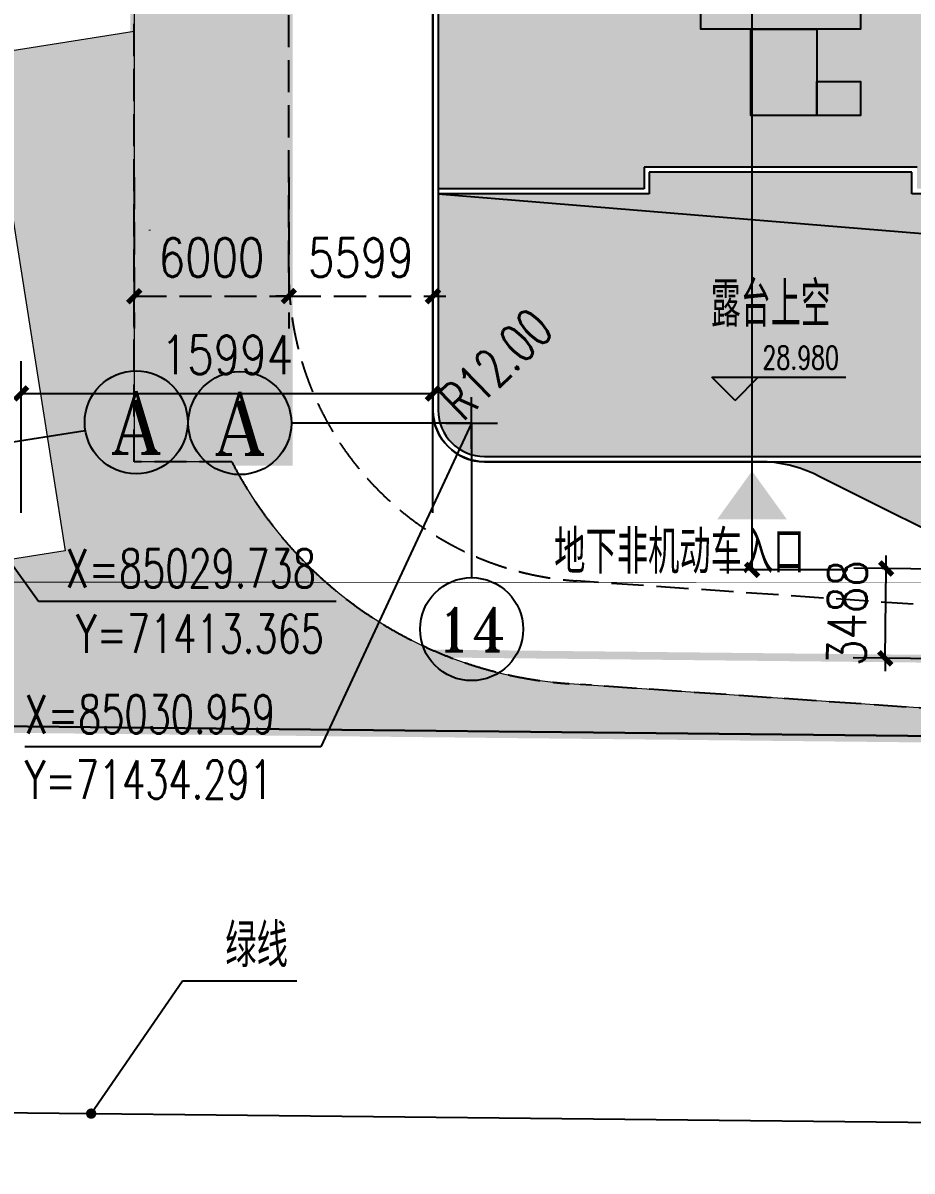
# Model space of a CAD drawing. Header units: metres. Extents: x 71066629 to 71645179, y 84793221 to 85208804.
# Drawn here: x 71416870 to 71451394, y 85001921 to 85046494 of the extents above; entities that cross this region are included whole.
import ezdxf
from ezdxf.enums import TextEntityAlignment as Align

# ---------------------------------------------------------------- set-up
doc = ezdxf.new("R2010")
doc.units = ezdxf.units.M
doc.header["$LTSCALE"] = 1000
for name, pattern in [('CENTER', [50.800000000000004, 31.75, -6.35, 6.35, -6.35]), ('DASH', [0.35, 0.25, -0.1]), ('HIDDENX2', [19.049999999999997, 12.7, -6.35])]:
    doc.linetypes.add(name, pattern=pattern)
for name, color, linetype in [('A_N_AXIS', 85, 'Continuous'), ('A_N_AXIS_TEXT', 7, 'Continuous'), ('A_N_DIM_ELEV', 3, 'Continuous'), ('A_N_DIM_SYMB', 3, 'Continuous'), ('A_N_PUB_TEXT', 7, 'Continuous'), ('A_OTHER_MEMBER', 134, 'Continuous'), ('A_ROOF_2', 136, 'Continuous'), ('A_SITEP_TEX_2', 7, 'Continuous'), ('DIM_COOR', 3, 'Continuous'), ('G-ANN0-GRID', 85, 'Continuous'), ('G-ANNO-DIMS', 3, 'Continuous'), ('G-ANNO-TEXT', 7, 'Continuous'), ('G-BLDG-MULT', 1, 'Continuous'), ('G-BLDG-OTLN', 2, 'Continuous'), ('G-BLDG-POIT', 6, 'Continuous'), ('G-BLDG-ROOF', 34, 'Continuous'), ('G-BSMT-OTLN', 5, 'HIDDENX2'), ('G-FRIE-FLWL', 6, 'Continuous'), ('G-PLTG', 105, 'Continuous'), ('G-SITE-BLUE', 5, 'Continuous'), ('G-SITE-GREN', 72, 'Continuous'), ('G-SITE-PROP', 1, 'Continuous'), ('G_DRIV_ROAD', 145, 'Continuous'), ('G_H_252', 252, 'Continuous'), ('G_H_253', 253, 'Continuous'), ('G_N_GUIDES', 3, 'DASH'), ('PUB_DIM', 3, 'Continuous'), ('PUB_TEXT', 7, 'Continuous')]:
    doc.layers.add(name, color=color, linetype=linetype)
doc.layers.add('G-ROAD-园区', color=175, linetype='Continuous', lineweight=13)
doc.styles.add('_TCH_AXIS', font='romant.shx')
doc.styles.add('_TCH_DIM', font='SIMPLEX', dxfattribs={"bigfont": 'GBCBIG'})
doc.styles.add('dim_font', font='SIMPLEX.shx', dxfattribs={"width": 0.8})
doc.styles.add('GAD A', font='$ gad e.shx', dxfattribs={"width": 0.7, "bigfont": '$ gad c.shx'})
doc.styles.get("Standard").update_dxf_attribs({"font": 'txt', "bigfont": 'gbcbig.shx'})
doc.dimstyles.new('DIMN500', dxfattribs={"dimscale": 5, "dimtxt": 300, "dimasz": 100, "dimexe": 250, "dimexo": 300, "dimgap": 150, "dimtad": 1, "dimdec": 0, "dimzin": 0, "dimdsep": 46, "dimtxsty": 'dim_font', "dimblk": 'ARCHTICK', "dimcen": 0.09, "dimclrt": 7, "dimazin": 2, "dimtfac": 1, "dimtdec": 0, "dimtix": 1, "dimtmove": 2, "dimatfit": 3, "dimldrblk": 'ARCHTICK', "dimtolj": 1, "dimtzin": 0, "dimarcsym": 0})

# ---------------------------------------------------------------- blocks, each defined once
blk = doc.blocks.new('A$C69AC5CF9')
at = {"layer": 'G-ANN0-GRID'}
blk.add_line((44490.44955164194, 17801.72489495576), (50416.57946234941, 18740.33166414499), dxfattribs=at)
blk.add_circle((52391.95614352822, 19053.20059423149), 2000, dxfattribs=at)
at = {"layer": 'A_N_AXIS_TEXT', "style": '_TCH_AXIS', "width": 0.8999999999999992}
blk.add_text('A', height=2429.62112756895, dxfattribs=at).set_placement((51350.68994599867, 17838.39003044701), (53433.22234105777, 17838.39003044701), align=Align.FIT)
blk = doc.blocks.new('A$C237376EB')
at = {"layer": 'G-SITE-BLUE', "linetype": 'Continuous'}
blk.add_line((792.8164006657171, 592.5187861967861), (891.6046496725612, 591.4797577983263), dxfattribs=at)
at = {"layer": 'G-SITE-GREN', "color": 3, "linetype": 'Continuous'}
blk.add_line((893.6175376515021, 606.4594164278969), (792.9579188898351, 607.5181273931812), dxfattribs=at)
blk = doc.blocks.new('20130417-2#')
at = {"layer": 'G_H_252', "linetype": 'ByBlock'}
blk.add_hatch(color=256, dxfattribs=at).paths.add_polyline_path([(-26500.00000000373, 79699.99999999988, -0.4142135623730951), (-24300.00000000373, 77499.99999999988), (-24300.00000000373, 43999.99999999989, 0.414213562373095), (-22500.00000000373, 42199.99999999989), (-21299.99999969079, 42199.99999999989), (-21299.9999996908, 20799.99999999988), (-22500.00000000373, 20799.99999999988, 0.414213562373095), (-24300.00000000373, 18999.99999999988), (-24300.00000000373, 9099.99999999594), (-16299.99999999814, 9099.99999999594), (-16299.99999999814, 9939.999999995925), (-5699.999999998137, 9939.999999995925), (-5699.999999998137, 9099.999999995925), (1299.999999996289, 9099.99999999591), (1299.999999996275, 18999.99999999988, 0.414213562373095), (-500.0000000037253, 20799.99999999988), (-1700.00000031665, 20799.99999999988), (-1700.00000031665, 42199.99999999989), (-500.0000000037253, 42199.99999999989, 0.414213562373095), (1299.999999996275, 43999.99999999989), (1299.999999996275, 103499.9999999999, 0.414213562373095), (-500.0000000037253, 105299.9999999999), (-23900, 105299.9999999999, 0.414213562373095), (-25700, 103499.9999999999), (-25700, 102299.9999999999), (-56100, 102299.9999999999), (-56100, 103499.9999999999, 0.414213562373095), (-57900, 105299.9999999999), (-126400.0000000005, 105299.9999999999), (-126400.0000000005, 98300.00000000047), (-125159.9999999954, 98300.00000000047), (-125159.9999999958, 87699.99999999965), (-126400.0000000005, 87699.99999999988), (-126400.0000000005, 79699.99999999988)])
at = {"layer": 'G_H_253'}
h = blk.add_hatch(color=256, dxfattribs=at)
h.dxf.hatch_style = 1
h.paths.add_polyline_path([(-21499.9999996908, 41999.99999999989), (-22500.00000000373, 41999.99999999989, -0.2874919409686587), (-24300.00000000373, 43128.22021129175), (-24300.00000000419, 19871.77978870706, -0.2874919409688029), (-22500.00000000373, 20999.99999999988), (-21499.9999996908, 20999.99999999988)])
h.paths.add_polyline_path([(1299.999999996275, 43128.22021129175, -0.2874919409686587), (-500.0000000037253, 41999.99999999989), (-1500.000000316653, 41999.99999999989), (-1500.00000031665, 20999.99999999988), (-500.0000000037253, 20999.99999999988, -0.2874919409686587), (1299.999999996275, 19871.77978870802)])
h.paths.add_polyline_path([(-16099.99999999814, 9739.999999995925), (-16099.99999999814, 8899.999999995925), (-24300.00000000373, 8899.99999999593), (-24300.00000000373, 499.9999999998836, 0.414213562373095), (-22500.00000000373, -1300.000000000117), (-500.0000000037253, -1300.000000000117, 0.414213562373095), (1299.999999996275, 499.9999999998836), (1299.999999996275, 8899.999999995925), (-5899.999999998137, 8899.99999999593), (-5899.999999998137, 9739.999999995925)])
h = blk.add_hatch(color=256, dxfattribs=at)
h.dxf.hatch_style = 1
h.paths.add_polyline_path([(1499.998958291471, -2712.143862107812), (1499.999999925494, -2709.643902301789), (1499.999999925494, 200), (1477.371993324811, 200, -0.3707699816191583), (-500.0000000037257, -1500.000000000117), (-11819.60091989894, -1499.999999990753, -0.1161538421957522), (-9588.475896567066, -2025.395980611463), (-9579.528173968196, -2029.861213579774), (-2836.884873583891, -5400.298168241988, 0.0487524857830456), (-1856.483750954262, -5693.38849297166, 0.4497965889062705)])
at = {"layer": 'A_N_AXIS'}
for q in [(-30000, 0), (-23000, -6000)]:
    blk.add_line((-23000, 0), q, dxfattribs=at)
for centre in [(-32000, 1.225e-13), (-23000, -8000)]:
    blk.add_circle(centre, 2000, dxfattribs=at)
at = {"layer": 'A_N_DIM_ELEV'}
for p, q in [((-12767.45229152963, 880.3783659432083), (-13667.45229152963, 1780.378365943208)), ((-13667.45229152963, 1780.378365943208), (-8466.063099389896, 1780.378365943208)), ((-12767.45229152963, 880.3783659432083), (-11867.45229152963, 1780.378365943208))]:
    blk.add_line(p, q, dxfattribs=at)
at = {"layer": 'A_N_DIM_SYMB'}
blk.add_lwpolyline([(-24300.00000000373, 8899.999999995925), (-1060.698941800743, 7004.4941287291), (0, -1229.161646578461)], dxfattribs=at)
at = {"layer": 'A_ROOF_2'}
for points in [[(-14099.99999999814, 16100.00000003993), (-7900.000000001863, 16100.00000003993), (-7900.000000001863, 15299.99999999977), (-14099.99999999814, 15299.99999999977)], [(-12160, 15299.99999999977), (-9600, 15299.99999999977), (-9600, 11939.99999999988), (-12160, 11939.99999999988)], [(-9600, 13260.00000000163), (-7899.999999998137, 13260.00000000163), (-7899.999999998137, 11939.99999999988), (-9600, 11939.99999999988)]]:
    blk.add_lwpolyline(points, close=True, dxfattribs=at)
at = {"layer": 'G-BLDG-OTLN'}
blk.add_lwpolyline([(-2836.884873583913, -5400.298168241978), (-9579.528173968196, -2029.861213579774), (-9588.475896567106, -2025.395980611444, 0.1159004188823487), (-11814.5997813046, -1500.002501130104), (-22494.9999999404, -1499.999999985099), (-22505, -1499.999999985099, -0.4127476389369634), (-24499.99374999106, 495.0000000447035), (-24499.99374999106, 505), (-24499.98749992252, 21380, -0.3842822194209857), (-23505, 22374.98749992252), (-23499.9999999255, 22374.98749992252), (-23499.9999999255, 31625.01250007749, -0.4127586771431219), (-24499.98749992252, 32620), (-24499.98749992252, 53295.00000010431), (-24499.98749992252, 53305.00000016391, -0.4134831741333932), (-20505.00000007451, 57299.99687513709), (-2494.999999940396, 57300, -0.4134804129140125)], format="xyb", dxfattribs=at)
at = {"layer": 'G-BLDG-POIT', "linetype": 'Continuous', "ltscale": 0.1}
for p, q in [((-23000, -1000), (-23000, 1000)), ((-24000, 0), (-22000, 0))]:
    blk.add_line(p, q, dxfattribs=at)
at = {"layer": 'G-BLDG-ROOF'}
for p, q in [((-24500.00000000373, 18999.99999999988), (-24500.00000000373, 499.9999999998836)), ((-5699.999999998137, 9939.999999995925), (-16299.99999999814, 9939.999999995925)), ((-16299.99999999814, 9939.999999995925), (-16299.99999999814, 9099.999999995925)), ((-5899.999999998137, 9739.999999995925), (-16099.99999999814, 9739.999999995925)), ((-16099.99999999814, 9739.999999995925), (-16099.99999999814, 8899.999999995925)), ((-5899.999999998137, 8899.999999995925), (-5899.999999998137, 9739.999999995925)), ((-16299.99999999814, 9099.999999995925), (-24300.00000000373, 9099.999999995925)), ((-16099.99999999814, 8899.999999995925), (-24300.00000000373, 8899.999999995925)), ((1299.999999996275, 8899.999999995925), (-5899.999999998137, 8899.999999995925)), ((-22500.00000000373, -1500.000000000117), (-500.0000000037253, -1500.000000000117))]:
    blk.add_line(p, q, dxfattribs=at)
blk.add_lwpolyline([(-24300.00000000373, 77499.99999999988), (-24300.00000000373, 43999.99999999989, 0.414213562373095), (-22500.00000000373, 42199.99999999989), (-21299.9999996908, 42199.99999999989), (-21299.9999996908, 20799.99999999988), (-22500.00000000373, 20799.99999999988, 0.414213562373095), (-24300.00000000373, 18999.99999999988), (-24300.00000000373, 499.9999999998836, 0.414213562373095), (-22500.00000000373, -1300.000000000117), (-500.0000000037253, -1300.000000000117, 0.414213562373095)], format="xyb", dxfattribs=at)
blk.add_arc((-22500.00000000373, 499.9999999998836), 2000, 180, 270, dxfattribs=at)
at = {"layer": 'A_N_AXIS_TEXT', "style": '_TCH_AXIS'}
for s, height, width, p, p2 in [('A', 2429.62112756895, 0.8999999999999992, (-33041.26619752955, -1214.810563784475), (-30958.73380247045, -1214.810563784475)), ('14', 1718.00157501811, 0.8249999999999986, (-24349.85838037137, -8859.000787509056), (-21650.14161962863, -8859.000787509056))]:
    blk.add_text(s, height=height, dxfattribs=dict(at, width=width)).set_placement(p, p2, align=Align.FIT)
at = {"layer": 'A_N_PUB_TEXT', "linetype": 'ByBlock', "style": 'GAD A', "width": 0.7}
blk.add_text('露台上空', height=1750, dxfattribs=at).set_placement((-13711.74026559852, 3738.834564546589))
at = {"layer": 'PUB_TEXT', "style": '_TCH_DIM', "width": 0.7058823529411765}
blk.add_text('28.980', height=892.5, dxfattribs=at).set_placement((-11704.54568919167, 2095.378365943208))
blk = doc.blocks.new('_ARCHTICK')
at = {"color": 0, "linetype": 'ByBlock', "const_width": 0.4}
blk.add_lwpolyline([(-0.5, -0.5), (0.5, 0.5)], dxfattribs=at)
blk = doc.blocks.new('*D57')
at = {"layer": 'Defpoints', "color": 0, "linetype": 'DASH', "ltscale": 5, "transparency": 16777216}
for p in [(71421192.45281936, 85042008.35732044), (71427192.45281939, 85042008.35449025), (71427192.45281939, 85035886.16687295)]:
    blk.add_point(p, dxfattribs=at)
at = {"layer": 'G-FRIE-FLWL', "color": 0, "linetype": 'DASH', "lineweight": -2, "ltscale": 5, "transparency": 16777216}
for p, q in [((71421192.45281936, 85040508.35732044), (71421192.45281936, 85034636.16687295)), ((71427192.45281939, 85040508.35449025), (71427192.45281939, 85034636.16687295)), ((71421192.45281936, 85035886.16687295), (71427192.45281939, 85035886.16687295))]:
    blk.add_line(p, q, dxfattribs=at)
at = {"layer": 'G-FRIE-FLWL', "color": 0, "linetype": 'DASH', "lineweight": -2, "ltscale": 5, "transparency": 16777216, "xscale": 500, "yscale": 500, "zscale": 500, "rotation": 180}
blk.add_blockref('_ARCHTICK', (71421192.45281936, 85035886.16687295), dxfattribs=at)
at = {"layer": 'G-FRIE-FLWL', "color": 0, "linetype": 'DASH', "lineweight": -2, "ltscale": 5, "transparency": 16777216, "xscale": 500, "yscale": 500, "zscale": 500}
blk.add_blockref('_ARCHTICK', (71427192.45281939, 85035886.16687295), dxfattribs=at)
at = {"layer": 'G-FRIE-FLWL', "color": 7, "linetype": 'DASH', "ltscale": 5, "transparency": 16777216, "insert": (71424192.45281938, 85037386.16687295), "char_height": 1500, "attachment_point": 5, "style": 'dim_font'}
blk.add_mtext('\\A1;6000', dxfattribs=at)
blk = doc.blocks.new('*D58')
at = {"layer": 'Defpoints', "color": 0, "linetype": 'DASH', "ltscale": 5, "transparency": 16777216}
for p in [(71427192.45281939, 85042008.35449025), (71432791.48589422, 85042008.3518492), (71432791.48589422, 85035886.16413732)]:
    blk.add_point(p, dxfattribs=at)
at = {"layer": 'G-FRIE-FLWL', "color": 0, "linetype": 'DASH', "lineweight": -2, "ltscale": 5, "transparency": 16777216}
for p, q in [((71427192.45281939, 85040508.35449025), (71427192.45281939, 85034636.16413732)), ((71432791.48589422, 85040508.3518492), (71432791.48589422, 85034636.16413732)), ((71427192.45281939, 85035886.16413732), (71426692.45281939, 85035886.16413732)), ((71427192.45281939, 85035886.16413732), (71432791.48589422, 85035886.16413732)), ((71432791.48589422, 85035886.16413732), (71433291.48589422, 85035886.16413732))]:
    blk.add_line(p, q, dxfattribs=at)
at = {"layer": 'G-FRIE-FLWL', "color": 0, "linetype": 'DASH', "lineweight": -2, "ltscale": 5, "transparency": 16777216, "xscale": 500, "yscale": 500, "zscale": 500}
blk.add_blockref('_ARCHTICK', (71427192.45281939, 85035886.16413732), dxfattribs=at)
at = {"layer": 'G-FRIE-FLWL', "color": 0, "linetype": 'DASH', "lineweight": -2, "ltscale": 5, "transparency": 16777216, "xscale": 500, "yscale": 500, "zscale": 500, "rotation": 180}
blk.add_blockref('_ARCHTICK', (71432791.48589422, 85035886.16413732), dxfattribs=at)
at = {"layer": 'G-FRIE-FLWL', "color": 7, "linetype": 'DASH', "ltscale": 5, "transparency": 16777216, "insert": (71429991.9693568, 85037386.16413732), "char_height": 1500, "attachment_point": 5, "style": 'dim_font'}
blk.add_mtext('\\A1;5599', dxfattribs=at)
blk = doc.blocks.new('*D120')
at = {"layer": 'Defpoints', "color": 0, "transparency": 16777216}
for p in [(71432791.48518659, 85032109.37717141), (71416797.84013869, 85025974.6714987), (71432791.48518659, 85025974.6714987)]:
    blk.add_point(p, dxfattribs=at)
at = {"layer": 'G-ANNO-DIMS', "color": 0, "lineweight": -2, "transparency": 16777216}
for p, q in [((71416797.84013869, 85027474.6714987), (71416797.84013869, 85033359.37717141)), ((71432791.48518659, 85027474.6714987), (71432791.48518659, 85033359.37717141)), ((71416797.84013869, 85032109.37717141), (71432791.48518659, 85032109.37717141))]:
    blk.add_line(p, q, dxfattribs=at)
at = {"layer": 'G-ANNO-DIMS', "color": 0, "lineweight": -2, "transparency": 16777216, "xscale": 500, "yscale": 500, "zscale": 500, "rotation": 180}
blk.add_blockref('_ARCHTICK', (71416797.84013869, 85032109.37717141), dxfattribs=at)
at = {"layer": 'G-ANNO-DIMS', "color": 0, "lineweight": -2, "transparency": 16777216, "xscale": 500, "yscale": 500, "zscale": 500}
blk.add_blockref('_ARCHTICK', (71432791.48518659, 85032109.37717141), dxfattribs=at)
at = {"layer": 'G-ANNO-DIMS', "color": 7, "transparency": 16777216, "insert": (71424794.66266264, 85033609.37717141), "char_height": 1500, "attachment_point": 5, "style": 'dim_font'}
blk.add_mtext('\\A1;15994', dxfattribs=at)
blk = doc.blocks.new('*D127')
at = {"layer": 'Defpoints', "color": 0, "transparency": 16777216}
for p in [(71445181.16529281, 85136459.32458436), (71450401.91788973, 85136459.32458436), (71450401.91788973, 85025256.38287933)]:
    blk.add_point(p, dxfattribs=at)
at = {"layer": 'G-ANNO-DIMS', "color": 0, "lineweight": -2, "transparency": 16777216}
for p, q in [((71448901.91788973, 85136459.32458436), (71443931.16529281, 85136459.32458436)), ((71445181.16529281, 85025256.38287933), (71445181.16529281, 85136459.32458436)), ((71448901.91788973, 85025256.38287933), (71443931.16529281, 85025256.38287933))]:
    blk.add_line(p, q, dxfattribs=at)
at = {"layer": 'G-ANNO-DIMS', "color": 0, "lineweight": -2, "transparency": 16777216, "xscale": 500, "yscale": 500, "zscale": 500}
for p, rotation in [((71445181.16529281, 85136459.32458436), 90), ((71445181.16529281, 85025256.38287933), 270)]:
    blk.add_blockref('_ARCHTICK', p, dxfattribs=dict(at, rotation=rotation))
at = {"layer": 'G-ANNO-DIMS', "color": 7, "transparency": 16777216, "insert": (71443681.1652928, 85080857.85373187), "char_height": 1500, "attachment_point": 5, "rotation": 90, "style": 'dim_font'}
blk.add_mtext('\\A1;111.20', dxfattribs=at)
blk = doc.blocks.new('*D135')
at = {"layer": 'Defpoints', "color": 0, "transparency": 16777216}
for p in [(71450390.00087033, 85025314.30596726), (71455860.68075849, 85025256.76770887), (71455824.0012542, 85021769.31723663)]:
    blk.add_point(p, dxfattribs=at)
at = {"layer": 'G-ANNO-DIMS', "color": 0, "lineweight": -2, "transparency": 16777216}
for p, q in [((71450390.00087033, 85025314.30596726), (71450395.25936447, 85025814.27831474)), ((71454360.76371607, 85025272.54319127), (71449140.07000165, 85025327.4522026)), ((71450353.32136604, 85021826.85549502), (71450390.00087033, 85025314.30596726)), ((71454324.08421178, 85021785.09271903), (71449103.39049736, 85021840.00173037)), ((71450353.32136604, 85021826.85549502), (71450348.0628719, 85021326.88314754))]:
    blk.add_line(p, q, dxfattribs=at)
at = {"layer": 'G-ANNO-DIMS', "color": 0, "lineweight": -2, "transparency": 16777216, "xscale": 500, "yscale": 500, "zscale": 500}
for p, rotation in [((71450390.00087033, 85025314.30596726), 269.397409849814), ((71450353.32136604, 85021826.85549502), 89.39740984981405)]:
    blk.add_blockref('_ARCHTICK', p, dxfattribs=dict(at, rotation=rotation))
at = {"layer": 'G-ANNO-DIMS', "color": 7, "transparency": 16777216, "insert": (71448871.74407576, 85023586.35621357), "char_height": 1500, "attachment_point": 5, "rotation": 89.39740984981404, "style": 'dim_font'}
blk.add_mtext('\\A1;3488', dxfattribs=at)

msp = doc.modelspace()

# ---------------------------------------------------------------- hatches: boundary and pattern name
at = {"layer": 'G-FRIE-FLWL'}
h = msp.add_hatch(dxfattribs=at)
h.set_pattern_fill('AR-HBONE', color=256, scale=1000, style=0)
h.set_pattern_definition([(45, (0, 0), (5.55e-14, 862.1045876226387), [1828.8, -609.6]), (135, (431.052, 431.052), (5.55e-14, 862.1045876226387), [1828.8, -609.6])])
edge = h.paths.add_edge_path()
edge.add_line((71320791.48423149, 85104859.34594029), (71320791.48423149, 85098859.352251))
edge.add_line((71320791.48423149, 85098859.352251), (71409191.48669386, 85098859.33353661))
edge.add_arc((71409191.48415345, 85086859.3325034), 12000.00103322136, 4.933266893658583e-06, 89.99998787041687, ccw=False)
edge.add_line((71421191.48518667, 85086859.33353661), (71421191.4851866, 85029459.32375132))
edge.add_line((71421191.4851866, 85029459.32375132), (71427191.48518665, 85029459.32375132))
edge.add_line((71427191.48518665, 85029459.32375132), (71427191.48518667, 85086859.32976861))
edge.add_arc((71409191.48141867, 85086859.32976861), 18000.00376799336, 359.9999999999851, 449.9999808097454)
edge.add_line((71409191.48744747, 85104859.33353661), (71320791.48423149, 85104859.34594029))
at = {"layer": 'G-PLTG'}
h = msp.add_hatch(dxfattribs=at)
h.set_pattern_fill('CROSS', color=256, scale=500, style=0)
h.set_pattern_definition([(0, (0, 0), (793.75, 793.75), [396.875, -1190.625]), (90, (198.4375, -198.4375), (-793.75, 793.75), [396.875, -1190.625])])
edge = h.paths.add_edge_path()
edge.add_line((71466592.42817049, 85059819.2014556), (71469009.60991117, 85059819.2014556))
edge.add_line((71469009.60991117, 85059819.2014556), (71469009.60991117, 85055819.2014556))
edge.add_line((71469009.60991117, 85055819.2014556), (71467024.8625705, 85055819.2014556))
edge.add_line((71467024.8625705, 85055819.2014556), (71469188.90907055, 85035801.86241008))
edge.add_arc((71453188.90907057, 85035801.86241007), 15999.99999999253, -90.00000000005338, 5.331912689143792e-11, ccw=False)
edge.add_line((71453188.90907055, 85019801.86241008), (71438269.29480879, 85020841.455079))
edge.add_arc((71439157.27262683, 85036772.196837), 15955.47045891121, 207.2794071849511, 266.8096408102111, ccw=False)
edge.add_line((71424976.33736861, 85029459.32375132), (71421191.4851866, 85029459.32375132))
edge.add_line((71421191.4851866, 85029459.32375132), (71421191.48518662, 85046164.93672962))
edge.add_line((71421191.48518662, 85046164.93672962), (71415463.55227886, 85045257.7212818))
edge.add_line((71415463.55227886, 85045257.7212818), (71418514.02434719, 85025997.79864018))
edge.add_line((71418514.02434719, 85025997.79864018), (71397772.56919466, 85022712.67487432))
edge.add_line((71397772.56919466, 85022712.67487432), (71394487.44542885, 85043454.13002683))
edge.add_line((71394487.44542885, 85043454.13002683), (71381776.94051735, 85041440.98382367))
edge.add_line((71381776.94051735, 85041440.98382367), (71385250.26442328, 85019511.27971354))
edge.add_line((71385250.26442328, 85019511.27971354), (71470926.02539062, 85018614.99023438))
edge.add_line((71470926.02539062, 85018614.99023438), (71470133.42166016, 85047938.46717873))
edge.add_line((71470133.42166016, 85047938.46717873), (71469591.60909502, 85067976.36384267))
edge.add_line((71469591.60909502, 85067976.36384267), (71469541.5851835, 85069826.7976195))
edge.add_line((71469541.5851835, 85069826.7976195), (71465791.5956649, 85069826.7976195))
edge.add_line((71465791.5956649, 85069826.7976195), (71465791.5956649, 85067873.63574833))
edge.add_line((71465791.5956649, 85067873.63574833), (71465861.11172123, 85066583.84783179))
edge.add_line((71465861.11172123, 85066583.84783179), (71466592.42817049, 85059819.2014556))

# ---------------------------------------------------------------- linework, layer by layer
at = {"layer": 'A_SITEP_TEX_2'}
msp.add_lwpolyline([(71445181.16529281, 85027225.9970265, 2700, 0, 0), (71445181.16529281, 85029098.01533222, 0, 0, 0)], format="xyseb", dxfattribs=at)
at = {"layer": 'DIM_COOR', "color": 3}
for p, q in [((71434291.48518659, 85030959.32458435), (71428437.14799316, 85018389.01970412)), ((71413365.47172177, 85029738.4410802), (71417477.94491473, 85024048.99109013)), ((71417477.94491473, 85024048.99109013), (71429027.94491473, 85024048.99109013)), ((71428437.14799316, 85018389.01970412), (71416942.14799316, 85018389.01970412))]:
    msp.add_line(p, q, dxfattribs=at)
at = {"layer": 'G-ANNO-DIMS'}
for p, q in [((71419519.2019904, 85004150.06680591), (71423059.99853429, 85009307.28719017)), ((71423059.99853429, 85009307.28719017), (71427505.88907145, 85009307.28719017))]:
    msp.add_line(p, q, dxfattribs=at)
at = {"layer": 'G-ANNO-DIMS', "const_width": 200}
msp.add_lwpolyline([(71419462.60114056, 85004067.62686537, 1), (71419575.80284023, 85004232.50674646, 1)], format="xyb", close=True, dxfattribs=at)
at = {"layer": 'G-BLDG-MULT', "linetype": 'DASH', "ltscale": 5, "const_width": 300.0000142492354}
msp.add_lwpolyline([(71161602.70693433, 85145688.31245755), (71151769.04155725, 85135842.89076324), (71150398.1689868, 85065649.06076373), (71146812.78053093, 85035713.26747468), (71146233.69430053, 85006062.3948905), (71245759.10555162, 85021940.93779875), (71249143.57324001, 85022434.2386127), (71251367.8374273, 85022708.2980563), (71253589.57634135, 85022942.61597875), (71255814.98808573, 85023138.18720043), (71258043.51324026, 85023294.68018903), (71260274.44722323, 85023412.61750309), (71262506.99921297, 85023491.24433407), (71264740.7748237, 85023531.18229197), (71266961.69721334, 85023531.80365069), (71370294.91367571, 85022668.87539808), (71465841.78936413, 85021663.95444943), (71464181.04036027, 85083096.6964794), (71462703.25639734, 85137771.71238172), (71452467.57294372, 85147498.85738169), (71382301.55732763, 85146338.36337337), (71352256.1487488, 85148841.7812107), (71193416.31141314, 85146214.49663629)], close=True, dxfattribs=at)
at = {"layer": 'G-BSMT-OTLN', "ltscale": 0.1, "const_width": 200}
msp.add_lwpolyline([(71157191.58090669, 85140759.55333252), (71157191.58090669, 85135259.55333154), (71153991.5812761, 85135259.55333154), (71153991.58127633, 85005669.52005905), (71165691.58195624, 85007522.61812352), (71165691.58119047, 85013394.9157322), (71238076.46104214, 85024859.55444618), (71460791.5816469, 85024859.55444579), (71460791.58164707, 85127259.5534181), (71457591.58201651, 85127259.5534181), (71457591.58201635, 85140759.5547513)], close=True, dxfattribs=at)
at = {"layer": 'G-FRIE-FLWL', "linetype": 'DASH', "ltscale": 5}
for p, q in [((71427191.48518667, 85036802.99943252), (71427191.48518667, 85086859.32976861)), ((71421191.48518667, 85029459.32458436), (71421191.48518667, 85057084.5875389)), ((71424976.33693823, 85029459.32458436), (71421191.48518667, 85029459.32458436)), ((71453188.90907055, 85023801.86241008), (71438359.99869181, 85024831.84116739)), ((71452911.74690561, 85019811.47632171), (71438514.44960804, 85020811.47632171))]:
    msp.add_line(p, q, dxfattribs=at)
at = {"layer": 'G-FRIE-FLWL', "linetype": 'DASH', "ltscale": 5, "const_width": 300}
msp.add_lwpolyline([(71320791.48423149, 85104859.34594029), (71320791.48423149, 85098859.352251), (71409191.48669386, 85098859.33353661, -0.4142134751486441), (71421191.48518667, 85086859.33353661), (71421191.4851866, 85029459.32375132), (71427191.48518665, 85029459.32375132), (71427191.48518667, 85086859.32976861, 0.414213464273533), (71409191.48744747, 85104859.33353661), (71320791.48423149, 85104859.34594029)], format="xyb", dxfattribs=at)
at = {"layer": 'G-FRIE-FLWL', "linetype": 'DASH', "ltscale": 5}
for radius, start in [(12000, 180), (16000, 207.3212875680458)]:
    msp.add_arc((71439191.48518667, 85036802.99943252), radius, start, 266.0267607194587, dxfattribs=at)
at = {"layer": 'G-ROAD-园区'}
for p, q in [((71421191.48518667, 85086859.33353661), (71421191.4851866, 85029459.32375132)), ((71421191.48518662, 85046164.93672962), (71415463.55227886, 85045257.7212818)), ((71424976.33736861, 85029459.32375132), (71421191.4851866, 85029459.32375132)), ((71453188.90907055, 85019801.86241008), (71438082.83652686, 85020841.455079))]:
    msp.add_line(p, q, dxfattribs=at)
msp.add_lwpolyline([(71415463.55227886, 85045257.7212818), (71418514.02434719, 85025997.79864018), (71397772.56919466, 85022712.67487432), (71394487.4454288, 85043454.13002682), (71382343.33583689, 85041530.69202588)], dxfattribs=at)
msp.add_arc((71439191.48518667, 85036802.99943252), 16000, 207.3212909256551, 266.0267607194587, dxfattribs=at)
at = {"layer": 'G-SITE-PROP', "color": 1, "linetype": 'CENTER', "ltscale": 0.1, "const_width": 500}
msp.add_lwpolyline([(71452458.80126953, 85152499.38964844), (71382468.2006836, 85151341.796875), (71352422.79052734, 85153845.21484375), (71193333.61816406, 85151213.80615234), (71161520.01953125, 85150687.62207031, 0.3938686968656183), (71146789.18457031, 85136488.40332031), (71146770.81298828, 85135982.421875), (71145403.99169922, 85065996.03271484), (71141818.60351562, 85036060.24169922), (71141157.59277344, 85002214.59960938), (71246211.79199219, 85018975.21972656), (71249543.3959961, 85019460.81542969), (71251708.61816406, 85019727.60009766), (71253878.23486328, 85019956.42089844), (71256051.39160156, 85020147.39990234), (71258227.78320312, 85020300.2319336), (71260406.43310547, 85020415.40527344), (71262586.60888672, 85020492.1875), (71264768.0053711, 85020531.18896484), (71266949.58496094, 85020531.7993164), (71370266.6015625, 85019669.00634766), (71469071.22802734, 85018629.82177734)], format="xyb", dxfattribs=at)
at = {"layer": 'G_DRIV_ROAD'}
for p, q in [((71421791.64355206, 85038435.19873622), (71421791.64355206, 85038457.75063285)), ((71385211.27560827, 85019511.68759169), (71470925.99086867, 85018614.99046499))]:
    msp.add_line(p, q, dxfattribs=at)
at = {"layer": 'PUB_DIM', "ltscale": 0.5}
msp.add_lwpolyline([(71438872.92065354, 85034675.51143393, 0, 0, 0), (71432244.39884873, 85028265.96350607, 330, 0, 0), (71431525.51762314, 85027570.83060202, 0, 0, 0)], format="xyseb", dxfattribs=at)

# ---------------------------------------------------------------- block references
at = {"layer": 'A_OTHER_MEMBER', "linetype": 'ByBlock'}
msp.add_blockref('20130417-2#', (71457291.48518659, 85030959.32458435), dxfattribs=at)
at = {"layer": 'G-BLDG-OTLN'}
msp.add_blockref('A$C69AC5CF9', (71368875.02217014, 85011936.71618524), dxfattribs=at)
at = {"layer": 'G_N_GUIDES', "xscale": 1000, "yscale": 1000, "zscale": 1000}
msp.add_blockref('A$C237376EB', (70577308.67682125, 84412150.79480837), dxfattribs=at)

# ---------------------------------------------------------------- texts
at = {"layer": 'A_N_PUB_TEXT', "style": '_TCH_DIM'}
msp.add_text('绿线', height=1687.943262411348, dxfattribs=at).set_placement((71424728.22949699, 85009832.28719017))
at = {"layer": 'G-ANNO-TEXT'}
msp.add_text('地下非机动车入口', height=1687.943262411348, dxfattribs=at).set_placement((71437497.07852018, 85025110.22198145))
at = {"layer": 'PUB_DIM', "color": 7, "style": '_TCH_DIM', "width": 0.7058823529411765}
msp.add_text('R12.00', height=1487.5, rotation=44.03781141064951, dxfattribs=at).set_placement((71433966.08031057, 85030988.51728348))
at = {"layer": 'PUB_TEXT', "color": 3, "style": '_TCH_DIM', "width": 0.7058823529411765}
for s, p in [('X=85029.738', (71418527.94491473, 85024573.99109013)), ('Y=71413.365', (71418927.94491473, 85022036.49109013)), ('X=85030.959', (71416942.14799316, 85018914.01970412)), ('Y=71434.291', (71416942.14799316, 85016376.51970412))]:
    msp.add_text(s, height=1487.5, dxfattribs=at).set_placement(p)

# ---------------------------------------------------------------- dimensions: what is measured, and where the dimension line sits
at = {"layer": 'G-ANNO-DIMS'}
dim = msp.add_aligned_dim(p1=(71450401.91788973, 85025256.38287933), p2=(71450401.91788973, 85136459.32458436), distance=5220.752596914768, text='111.20', dimstyle='DIMN500', dxfattribs=at)
dim.commit()
dim.dimension.update_dxf_attribs({"geometry": '*D127', "text_midpoint": (71443681.1652928, 85080857.85373187)})
for p1, p2, distance, picture, middle in [((71416797.84013869, 85025974.6714987), (71432791.48518659, 85025974.6714987), 6134.705672711134, '*D120', (71424794.66266264, 85033609.37717141)), ((71455824.0012542, 85021769.31723663), (71455860.68075849, 85025256.76770885), 5470.982461120478, '*D135', (71448871.74407576, 85023586.35621357))]:
    dim = msp.add_aligned_dim(p1=p1, p2=p2, distance=distance, dimstyle='DIMN500', dxfattribs=at)
    dim.commit()
    dim.dimension.update_dxf_attribs({"geometry": picture, "text_midpoint": middle})
at = {"layer": 'G-FRIE-FLWL', "linetype": 'DASH', "ltscale": 5}
for p1, p2, distance, picture, middle in [((71421192.45281936, 85042008.35732044), (71427192.45281939, 85042008.35449025), -6122.18761730126, '*D57', (71424192.45281938, 85037386.16687295)), ((71427192.45281939, 85042008.35449025), (71432791.48589422, 85042008.3518492), -6122.18771187893, '*D58', (71429991.9693568, 85037386.16413732))]:
    dim = msp.add_aligned_dim(p1=p1, p2=p2, distance=distance, dimstyle='DIMN500', dxfattribs=at)
    dim.commit()
    dim.dimension.update_dxf_attribs({"geometry": picture, "text_midpoint": middle})

doc.saveas('drawing.dxf')
